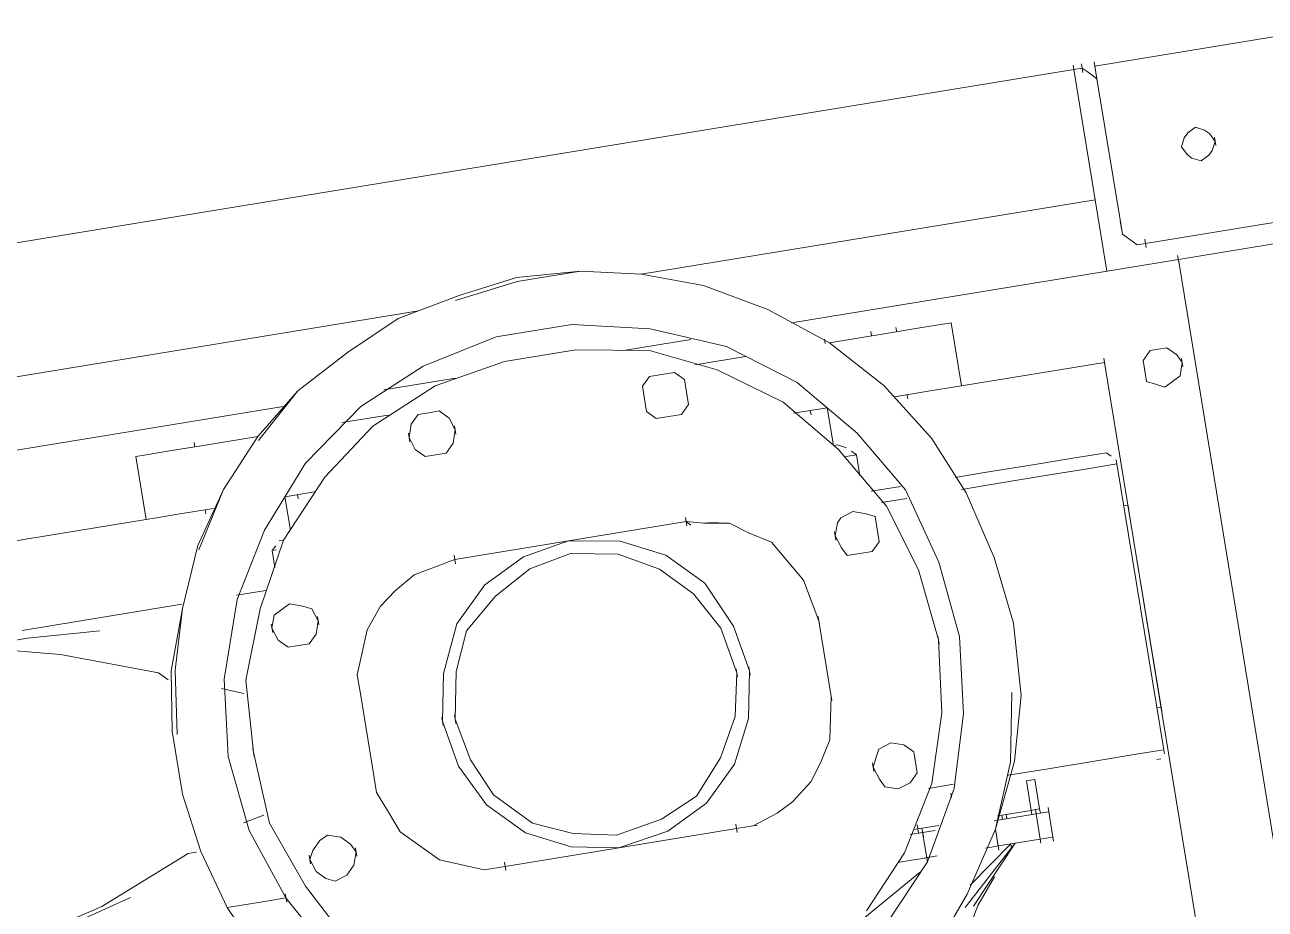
# Model space of a CAD drawing. Header units: metres. Extents: x 2 to 659295185, y -28 to 1124222152.
# Drawn here: x 655595.048 to 655595.659, y 1126518.923 to 1126519.359 of the extents above; entities that cross this region are included whole.
import ezdxf

# ---------------------------------------------------------------- set-up
doc = ezdxf.new("R2010")
doc.units = ezdxf.units.M
doc.header["$MEASUREMENT"] = 0
doc.linetypes.add('DASHDOT', pattern=[1, 0.5, -0.25, 0, -0.25])
doc.layers.add('CCSM_C1_CUERPO CK$0$A-EQUIPOS', color=9, linetype='CONTINUOUS')
doc.layers.add('LOCALES ASIGNADOS', color=41, linetype='DASHDOT', lineweight=0)

msp = doc.modelspace()

# ---------------------------------------------------------------- hatches: boundary and pattern name
at = {"layer": 'LOCALES ASIGNADOS'}
h = msp.add_hatch(color=256, dxfattribs=at)
edge = h.paths.add_edge_path()
edge.add_arc((219491.10562, 1054914.37558), 441878.9229, 9.3080497183, 9.309563548, ccw=False)
edge.add_line((655551.80975, 1126384.96264), (655564.53981, 1126387.0492))
edge.add_line((655564.53981, 1126387.0492), (655562.58668, 1126398.96519))
edge.add_line((655562.58668, 1126398.96519), (655552.39223, 1126397.29424))
edge.add_line((655552.39223, 1126397.29424), (655552.45693, 1126396.89953))
edge.add_line((655552.45693, 1126396.89953), (655549.92125, 1126396.48391))

# ---------------------------------------------------------------- linework, layer by layer
at = {"layer": 'CCSM_C1_CUERPO CK$0$A-EQUIPOS', "lineweight": 5}
for p, q in [((655595.66435, 1126519.35291), (655595.57531, 1126519.33831)), ((655595.57531, 1126519.33831), (655595.66435, 1126519.35291)), ((655595.56496, 1126519.33662), (655595.56462, 1126519.33869)), ((655595.56462, 1126519.33869), (655595.5653, 1126519.33454)), ((655595.5653, 1126519.33454), (655595.56462, 1126519.33869)), ((655595.56462, 1126519.33869), (655595.56496, 1126519.33662)), ((655595.5691, 1126519.33729), (655595.56876, 1126519.33937)), ((655595.56876, 1126519.33937), (655595.56944, 1126519.33522)), ((655595.57531, 1126519.33831), (655595.57498, 1126519.34038)), ((655595.57498, 1126519.34038), (655595.57565, 1126519.33624)), ((655595.57531, 1126519.33831), (655595.57633, 1126519.3321)), ((655595.57633, 1126519.3321), (655595.57531, 1126519.33831)), ((655595.56496, 1126519.33662), (655595.00796, 1126519.24532)), ((655595.00796, 1126519.24532), (655595.56496, 1126519.33662)), ((655595.5691, 1126519.33729), (655595.56496, 1126519.33662)), ((655595.5691, 1126519.33729), (655595.56496, 1126519.33662)), ((655595.56496, 1126519.33662), (655595.58125, 1126519.23722)), ((655595.56496, 1126519.33662), (655595.58125, 1126519.23722)), ((655595.56496, 1126519.33662), (655595.57548, 1126519.27243)), ((655595.57548, 1126519.27243), (655595.56496, 1126519.33662)), ((655595.57151, 1126519.33556), (655595.5691, 1126519.33729)), ((655595.5691, 1126519.33729), (655595.57151, 1126519.33556)), ((655595.57392, 1126519.33383), (655595.57151, 1126519.33556)), ((655595.57151, 1126519.33556), (655595.57392, 1126519.33383)), ((655595.57633, 1126519.3321), (655595.57392, 1126519.33383)), ((655595.57392, 1126519.33383), (655595.57633, 1126519.3321)), ((655595.57599, 1126519.33417), (655595.57667, 1126519.33003)), ((655595.58821, 1126519.25963), (655595.57633, 1126519.3321)), ((655595.58821, 1126519.25963), (655595.57633, 1126519.3321)), ((655595.62491, 1126519.30817), (655595.62111, 1126519.30542)), ((655595.62111, 1126519.30542), (655595.62491, 1126519.30817)), ((655595.62939, 1126519.30678), (655595.62491, 1126519.30817)), ((655595.62491, 1126519.30817), (655595.62939, 1126519.30678)), ((655595.61798, 1126519.29853), (655595.61937, 1126519.30301)), ((655595.61937, 1126519.30301), (655595.61798, 1126519.29853)), ((655595.62111, 1126519.30542), (655595.61937, 1126519.30301)), ((655595.62111, 1126519.30542), (655595.61937, 1126519.30301)), ((655595.6318, 1126519.30505), (655595.62939, 1126519.30678)), ((655595.6318, 1126519.30505), (655595.62939, 1126519.30678)), ((655595.6318, 1126519.30505), (655595.63455, 1126519.30124)), ((655595.63455, 1126519.30124), (655595.6318, 1126519.30505)), ((655595.63421, 1126519.30331), (655595.63489, 1126519.29917)), ((655595.62073, 1126519.29473), (655595.61798, 1126519.29853)), ((655595.61798, 1126519.29853), (655595.62073, 1126519.29473)), ((655595.63316, 1126519.29676), (655595.63142, 1126519.29435)), ((655595.63142, 1126519.29435), (655595.63316, 1126519.29676)), ((655595.63455, 1126519.30124), (655595.63316, 1126519.29676)), ((655595.63316, 1126519.29676), (655595.63455, 1126519.30124)), ((655595.62314, 1126519.293), (655595.62073, 1126519.29473)), ((655595.62073, 1126519.29473), (655595.62314, 1126519.293)), ((655595.62762, 1126519.2916), (655595.62314, 1126519.293)), ((655595.62762, 1126519.2916), (655595.62314, 1126519.293)), ((655595.63142, 1126519.29435), (655595.62762, 1126519.2916)), ((655595.63142, 1126519.29435), (655595.62762, 1126519.2916)), ((655595.57548, 1126519.27243), (655595.35185, 1126519.23577)), ((655595.57548, 1126519.27243), (655595.35185, 1126519.23577)), ((655595.57514, 1126519.2745), (655595.57582, 1126519.27036)), ((655595.58787, 1126519.2617), (655595.58855, 1126519.25756)), ((655595.58889, 1126519.25549), (655595.58821, 1126519.25963)), ((655595.58821, 1126519.25963), (655595.58889, 1126519.25549)), ((655595.67273, 1126519.26285), (655595.60026, 1126519.25097)), ((655595.67273, 1126519.26285), (655595.60026, 1126519.25097)), ((655595.59612, 1126519.25029), (655595.58889, 1126519.25549)), ((655595.58889, 1126519.25549), (655595.59612, 1126519.25029)), ((655595.59992, 1126519.25304), (655595.6006, 1126519.2489)), ((655595.59992, 1126519.25304), (655595.60026, 1126519.25097)), ((655595.68064, 1126519.25352), (655595.61645, 1126519.24299)), ((655595.61645, 1126519.24299), (655595.68064, 1126519.25352)), ((655595.68064, 1126519.25352), (655595.61645, 1126519.24299)), ((655595.61645, 1126519.24299), (655595.68064, 1126519.25352)), ((655595.60026, 1126519.25097), (655595.59612, 1126519.25029)), ((655595.59612, 1126519.25029), (655595.60026, 1126519.25097)), ((655595.42595, 1126519.21177), (655595.61645, 1126519.24299)), ((655595.61645, 1126519.24299), (655595.42595, 1126519.21177)), ((655595.61645, 1126519.24299), (655595.61611, 1126519.24507)), ((655595.61611, 1126519.24507), (655595.61679, 1126519.24092)), ((655595.61611, 1126519.24507), (655595.61645, 1126519.24299)), ((655595.61611, 1126519.24507), (655595.61645, 1126519.24299)), ((655595.61611, 1126519.24507), (655595.61645, 1126519.24299)), ((655595.61645, 1126519.24299), (655595.76986, 1126518.30707)), ((655595.76986, 1126518.30707), (655595.61645, 1126519.24299)), ((655595.29045, 1126519.23421), (655595.32185, 1126519.23723)), ((655595.32185, 1126519.23723), (655595.29045, 1126519.23421)), ((655595.32185, 1126519.23723), (655595.29079, 1126519.23214)), ((655595.35185, 1126519.23577), (655595.32185, 1126519.23723)), ((655595.32185, 1126519.23723), (655595.35185, 1126519.23577)), ((655595.38254, 1126519.23017), (655595.35185, 1126519.23577)), ((655595.58091, 1126519.2393), (655595.58125, 1126519.23722)), ((655595.58125, 1126519.23722), (655595.58091, 1126519.2393)), ((655595.58091, 1126519.2393), (655595.58125, 1126519.23722)), ((655595.29079, 1126519.23214), (655595.26041, 1126519.22291)), ((655595.26041, 1126519.22291), (655595.29079, 1126519.23214)), ((655595.29045, 1126519.23421), (655595.26214, 1126519.22532)), ((655595.41424, 1126519.21836), (655595.38254, 1126519.23017)), ((655595.26214, 1126519.22532), (655595.2321, 1126519.21401)), ((655595.24211, 1126519.21778), (655595.01848, 1126519.18113)), ((655595.24211, 1126519.21778), (655595.01848, 1126519.18113)), ((655595.44456, 1126519.20206), (655595.41424, 1126519.21836)), ((655595.41424, 1126519.21836), (655595.44456, 1126519.20206)), ((655595.2321, 1126519.21401), (655595.20721, 1126519.19718)), ((655595.20721, 1126519.19718), (655595.2321, 1126519.21401)), ((655595.28037, 1126519.20492), (655595.31764, 1126519.21103)), ((655595.31764, 1126519.21103), (655595.35627, 1126519.20885)), ((655595.50046, 1126519.21123), (655595.49011, 1126519.20953)), ((655595.50046, 1126519.21123), (655595.49011, 1126519.20953)), ((655595.5046, 1126519.2119), (655595.50046, 1126519.21123)), ((655595.50046, 1126519.21123), (655595.5046, 1126519.2119)), ((655595.5046, 1126519.2119), (655595.5097, 1126519.18084)), ((655595.24445, 1126519.19052), (655595.28037, 1126519.20492)), ((655595.35627, 1126519.20885), (655595.39384, 1126519.20013)), ((655595.47147, 1126519.20647), (655595.44663, 1126519.2024)), ((655595.47147, 1126519.20647), (655595.44663, 1126519.2024)), ((655595.46492, 1126519.20753), (655595.46526, 1126519.20546)), ((655595.46526, 1126519.20546), (655595.46492, 1126519.20753)), ((655595.46492, 1126519.20753), (655595.46526, 1126519.20546)), ((655595.46526, 1126519.20546), (655595.46492, 1126519.20753)), ((655595.49011, 1126519.20953), (655595.47147, 1126519.20647)), ((655595.49011, 1126519.20953), (655595.47147, 1126519.20647)), ((655595.47735, 1126519.20956), (655595.47769, 1126519.20749)), ((655595.47769, 1126519.20749), (655595.47735, 1126519.20956)), ((655595.47735, 1126519.20956), (655595.47769, 1126519.20749)), ((655595.47769, 1126519.20749), (655595.47735, 1126519.20956)), ((655595.31967, 1126519.1986), (655595.28447, 1126519.19283)), ((655595.31967, 1126519.1986), (655595.28447, 1126519.19283)), ((655595.35589, 1126519.19816), (655595.31967, 1126519.1986)), ((655595.35589, 1126519.19816), (655595.31967, 1126519.1986)), ((655595.37626, 1126519.20362), (655595.34313, 1126519.19819)), ((655595.37626, 1126519.20362), (655595.34313, 1126519.19819)), ((655595.38933, 1126519.18876), (655595.35589, 1126519.19816)), ((655595.38933, 1126519.18876), (655595.35589, 1126519.19816)), ((655595.39384, 1126519.20013), (655595.42864, 1126519.18244)), ((655595.44215, 1126519.20379), (655595.44249, 1126519.20172)), ((655595.44249, 1126519.20172), (655595.44215, 1126519.20379)), ((655595.44215, 1126519.20379), (655595.44249, 1126519.20172)), ((655595.44249, 1126519.20172), (655595.44215, 1126519.20379)), ((655595.44663, 1126519.2024), (655595.44456, 1126519.20206)), ((655595.44663, 1126519.2024), (655595.44456, 1126519.20206)), ((655595.47141, 1126519.18095), (655595.44456, 1126519.20206)), ((655595.60254, 1126519.19819), (655595.59907, 1126519.19337)), ((655595.59907, 1126519.19337), (655595.60254, 1126519.19819)), ((655595.60254, 1126519.19819), (655595.60668, 1126519.19887)), ((655595.60668, 1126519.19887), (655595.60254, 1126519.19819)), ((655595.60668, 1126519.19887), (655595.61082, 1126519.19955)), ((655595.61082, 1126519.19955), (655595.60668, 1126519.19887)), ((655595.61082, 1126519.19955), (655595.61564, 1126519.19608)), ((655595.61564, 1126519.19608), (655595.61082, 1126519.19955)), ((655595.20721, 1126519.19718), (655595.18267, 1126519.17827)), ((655595.28447, 1126519.19283), (655595.25029, 1126519.18085)), ((655595.28447, 1126519.19283), (655595.25029, 1126519.18085)), ((655595.40314, 1126519.19527), (655595.38037, 1126519.19154)), ((655595.40314, 1126519.19527), (655595.38037, 1126519.19154)), ((655595.5801, 1126519.19238), (655595.5097, 1126519.18084)), ((655595.5097, 1126519.18084), (655595.5801, 1126519.19238)), ((655595.57976, 1126519.19445), (655595.58044, 1126519.19031)), ((655595.5801, 1126519.19238), (655595.72638, 1126518.29994)), ((655595.72638, 1126518.29994), (655595.5801, 1126519.19238)), ((655595.59907, 1126519.19337), (655595.59975, 1126519.18923)), ((655595.59975, 1126519.18923), (655595.59907, 1126519.19337)), ((655595.61564, 1126519.19608), (655595.61839, 1126519.19228)), ((655595.61839, 1126519.19228), (655595.61564, 1126519.19608)), ((655595.61839, 1126519.19228), (655595.61733, 1126519.18573)), ((655595.61839, 1126519.19228), (655595.61733, 1126519.18573)), ((655595.61805, 1126519.19435), (655595.61873, 1126519.19021)), ((655595.2137, 1126519.1706), (655595.24445, 1126519.19052)), ((655595.35586, 1126519.1854), (655595.36207, 1126519.18641)), ((655595.36207, 1126519.18641), (655595.35586, 1126519.1854)), ((655595.36207, 1126519.18641), (655595.36828, 1126519.18743)), ((655595.36828, 1126519.18743), (655595.36207, 1126519.18641)), ((655595.36828, 1126519.18743), (655595.3731, 1126519.18397)), ((655595.3731, 1126519.18397), (655595.36828, 1126519.18743)), ((655595.38037, 1126519.19154), (655595.3783, 1126519.1912)), ((655595.38037, 1126519.19154), (655595.3783, 1126519.1912)), ((655595.42171, 1126519.1728), (655595.38933, 1126519.18876)), ((655595.42171, 1126519.1728), (655595.38933, 1126519.18876)), ((655595.59941, 1126519.1913), (655595.60009, 1126519.18716)), ((655595.59975, 1126519.18923), (655595.60077, 1126519.18301)), ((655595.59975, 1126519.18923), (655595.60077, 1126519.18301)), ((655595.61733, 1126519.18573), (655595.61353, 1126519.18298)), ((655595.61733, 1126519.18573), (655595.61353, 1126519.18298)), ((655595.25029, 1126519.18085), (655595.21954, 1126519.16093)), ((655595.25029, 1126519.18085), (655595.21954, 1126519.16093)), ((655595.2603, 1126519.18462), (655595.2251, 1126519.17885)), ((655595.2603, 1126519.18462), (655595.2251, 1126519.17885)), ((655595.3524, 1126519.18058), (655595.35586, 1126519.1854)), ((655595.35586, 1126519.1854), (655595.3524, 1126519.18058)), ((655595.35341, 1126519.17436), (655595.3524, 1126519.18058)), ((655595.3524, 1126519.18058), (655595.35341, 1126519.17436)), ((655595.37412, 1126519.17776), (655595.3731, 1126519.18397)), ((655595.37412, 1126519.17776), (655595.3731, 1126519.18397)), ((655595.37378, 1126519.17983), (655595.37446, 1126519.17569)), ((655595.42864, 1126519.18244), (655595.45824, 1126519.15753)), ((655595.49479, 1126519.15501), (655595.47141, 1126519.18095)), ((655595.50555, 1126519.18017), (655595.4952, 1126519.17847)), ((655595.50555, 1126519.18017), (655595.4952, 1126519.17847)), ((655595.5097, 1126519.18084), (655595.50555, 1126519.18017)), ((655595.50555, 1126519.18017), (655595.5097, 1126519.18084)), ((655595.60077, 1126519.18301), (655595.60525, 1126519.18162)), ((655595.60077, 1126519.18301), (655595.60525, 1126519.18162)), ((655595.60973, 1126519.18023), (655595.60525, 1126519.18162)), ((655595.60973, 1126519.18023), (655595.60525, 1126519.18162)), ((655595.61353, 1126519.18298), (655595.60973, 1126519.18023)), ((655595.61353, 1126519.18298), (655595.60973, 1126519.18023)), ((655595.18267, 1126519.17827), (655595.16295, 1126519.1559)), ((655595.16329, 1126519.15383), (655595.18267, 1126519.17827)), ((655595.35307, 1126519.17644), (655595.35375, 1126519.17229)), ((655595.35443, 1126519.16815), (655595.35341, 1126519.17436)), ((655595.35443, 1126519.16815), (655595.35341, 1126519.17436)), ((655595.37514, 1126519.17155), (655595.37412, 1126519.17776)), ((655595.37412, 1126519.17776), (655595.37514, 1126519.17155)), ((655595.4952, 1126519.17847), (655595.47657, 1126519.17541)), ((655595.4952, 1126519.17847), (655595.47657, 1126519.17541)), ((655595.48278, 1126519.17643), (655595.48312, 1126519.17436)), ((655595.48312, 1126519.17436), (655595.48278, 1126519.17643)), ((655595.48278, 1126519.17643), (655595.48312, 1126519.17436)), ((655595.48312, 1126519.17436), (655595.48278, 1126519.17643)), ((655595.17541, 1126519.1707), (655594.98905, 1126519.14016)), ((655595.17541, 1126519.1707), (655594.98905, 1126519.14016)), ((655595.18637, 1126519.14273), (655595.2137, 1126519.1706)), ((655595.24819, 1126519.16775), (655595.24197, 1126519.16673)), ((655595.24819, 1126519.16775), (655595.24197, 1126519.16673)), ((655595.24819, 1126519.16775), (655595.25233, 1126519.16843)), ((655595.25233, 1126519.16843), (655595.24819, 1126519.16775)), ((655595.25233, 1126519.16843), (655595.25715, 1126519.16496)), ((655595.25715, 1126519.16496), (655595.25233, 1126519.16843)), ((655595.35443, 1126519.16815), (655595.35925, 1126519.16469)), ((655595.35925, 1126519.16469), (655595.35443, 1126519.16815)), ((655595.37514, 1126519.17155), (655595.37168, 1126519.16673)), ((655595.37514, 1126519.17155), (655595.37168, 1126519.16673)), ((655595.4489, 1126519.14962), (655595.42171, 1126519.1728)), ((655595.4489, 1126519.14962), (655595.42171, 1126519.1728)), ((655595.42687, 1126519.16727), (655595.44344, 1126519.16998)), ((655595.42687, 1126519.16727), (655595.44344, 1126519.16998)), ((655595.43515, 1126519.16863), (655595.43549, 1126519.16656)), ((655595.43549, 1126519.16656), (655595.43515, 1126519.16863)), ((655595.44649, 1126519.15135), (655595.44344, 1126519.16998)), ((655595.44344, 1126519.16998), (655595.44649, 1126519.15135)), ((655595.22714, 1126519.16642), (655595.20436, 1126519.16269)), ((655595.22714, 1126519.16642), (655595.20436, 1126519.16269)), ((655595.23851, 1126519.16191), (655595.23746, 1126519.15536)), ((655595.23851, 1126519.16191), (655595.23746, 1126519.15536)), ((655595.24197, 1126519.16673), (655595.23851, 1126519.16191)), ((655595.24197, 1126519.16673), (655595.23851, 1126519.16191)), ((655595.25715, 1126519.16496), (655595.26024, 1126519.15909)), ((655595.26024, 1126519.15909), (655595.25715, 1126519.16496)), ((655595.2599, 1126519.16116), (655595.26057, 1126519.15702)), ((655595.35925, 1126519.16469), (655595.36546, 1126519.16571)), ((655595.36546, 1126519.16571), (655595.35925, 1126519.16469)), ((655595.37168, 1126519.16673), (655595.36546, 1126519.16571)), ((655595.37168, 1126519.16673), (655595.36546, 1126519.16571)), ((655595.16295, 1126519.1559), (655595.1381, 1126519.15183)), ((655595.16295, 1126519.1559), (655595.1381, 1126519.15183)), ((655595.16295, 1126519.1559), (655595.14598, 1126519.12973)), ((655595.21954, 1126519.16093), (655595.19601, 1126519.13581)), ((655595.21954, 1126519.16093), (655595.19601, 1126519.13581)), ((655595.23712, 1126519.15743), (655595.2378, 1126519.15329)), ((655595.23746, 1126519.15536), (655595.24055, 1126519.14949)), ((655595.24055, 1126519.14949), (655595.23746, 1126519.15536)), ((655595.26024, 1126519.15909), (655595.25918, 1126519.15254)), ((655595.26024, 1126519.15909), (655595.25918, 1126519.15254)), ((655595.45824, 1126519.15753), (655595.48196, 1126519.12952)), ((655595.51197, 1126519.12806), (655595.49479, 1126519.15501)), ((655595.49479, 1126519.15501), (655595.51197, 1126519.12806)), ((655595.1381, 1126519.15183), (655595.11947, 1126519.14878)), ((655595.1381, 1126519.15183), (655595.11947, 1126519.14878)), ((655595.13155, 1126519.15288), (655595.13189, 1126519.15081)), ((655595.13189, 1126519.15081), (655595.13155, 1126519.15288)), ((655595.13155, 1126519.15288), (655595.13189, 1126519.15081)), ((655595.13189, 1126519.15081), (655595.13155, 1126519.15288)), ((655595.24537, 1126519.14602), (655595.24055, 1126519.14949)), ((655595.24537, 1126519.14602), (655595.24055, 1126519.14949)), ((655595.25918, 1126519.15254), (655595.25572, 1126519.14772)), ((655595.25918, 1126519.15254), (655595.25572, 1126519.14772)), ((655595.44856, 1126519.15169), (655595.44649, 1126519.15135)), ((655595.44856, 1126519.15169), (655595.44649, 1126519.15135)), ((655595.45304, 1126519.1503), (655595.44856, 1126519.15169)), ((655595.44856, 1126519.15169), (655595.45304, 1126519.1503)), ((655595.47263, 1126519.12161), (655595.4489, 1126519.14962)), ((655595.47263, 1126519.12161), (655595.4489, 1126519.14962)), ((655595.10704, 1126519.14674), (655595.1029, 1126519.14606)), ((655595.10704, 1126519.14674), (655595.1029, 1126519.14606)), ((655595.1029, 1126519.14606), (655595.10799, 1126519.115)), ((655595.11947, 1126519.14878), (655595.10704, 1126519.14674)), ((655595.11947, 1126519.14878), (655595.10704, 1126519.14674)), ((655595.16628, 1126519.10967), (655595.18637, 1126519.14273)), ((655595.25158, 1126519.14704), (655595.24537, 1126519.14602)), ((655595.25158, 1126519.14704), (655595.24537, 1126519.14602)), ((655595.25572, 1126519.14772), (655595.25158, 1126519.14704)), ((655595.25572, 1126519.14772), (655595.25158, 1126519.14704)), ((655595.45372, 1126519.14615), (655595.45165, 1126519.14581)), ((655595.45372, 1126519.14615), (655595.45786, 1126519.14683)), ((655595.45786, 1126519.14683), (655595.45545, 1126519.14856)), ((655595.45786, 1126519.14683), (655595.45956, 1126519.13648)), ((655595.56445, 1126519.14517), (655595.54581, 1126519.14211)), ((655595.56445, 1126519.14517), (655595.54581, 1126519.14211)), ((655595.57687, 1126519.1472), (655595.56445, 1126519.14517)), ((655595.57687, 1126519.1472), (655595.56445, 1126519.14517)), ((655595.58101, 1126519.14788), (655595.57687, 1126519.1472)), ((655595.58101, 1126519.14788), (655595.57687, 1126519.1472)), ((655595.58342, 1126519.14615), (655595.58101, 1126519.14788)), ((655595.58617, 1126519.14235), (655595.58583, 1126519.14442)), ((655595.52096, 1126519.13804), (655595.50647, 1126519.13566)), ((655595.52096, 1126519.13804), (655595.50647, 1126519.13566)), ((655595.54581, 1126519.14211), (655595.52096, 1126519.13804)), ((655595.54581, 1126519.14211), (655595.52096, 1126519.13804)), ((655595.55304, 1126519.13692), (655595.52819, 1126519.13285)), ((655595.57168, 1126519.13997), (655595.55304, 1126519.13692)), ((655595.5841, 1126519.14201), (655595.57168, 1126519.13997)), ((655595.58617, 1126519.14235), (655595.5841, 1126519.14201)), ((655595.60925, 1126519.00155), (655595.58617, 1126519.14235)), ((655595.19601, 1126519.13581), (655595.17558, 1126519.10482)), ((655595.19601, 1126519.13581), (655595.17558, 1126519.10482)), ((655595.47955, 1126519.13125), (655595.46506, 1126519.12888)), ((655595.47955, 1126519.13125), (655595.46506, 1126519.12888)), ((655595.52819, 1126519.13285), (655595.50956, 1126519.12979)), ((655595.14598, 1126519.12973), (655595.13348, 1126519.10217)), ((655595.13382, 1126519.1001), (655595.14598, 1126519.12973)), ((655595.17632, 1126519.1262), (655595.19082, 1126519.12858)), ((655595.17632, 1126519.1262), (655595.19082, 1126519.12858)), ((655595.17632, 1126519.1262), (655595.17904, 1126519.10964)), ((655595.17904, 1126519.10964), (655595.17632, 1126519.1262)), ((655595.18254, 1126519.12722), (655595.18287, 1126519.12515)), ((655595.18287, 1126519.12515), (655595.18254, 1126519.12722)), ((655595.48264, 1126519.12538), (655595.47022, 1126519.12334)), ((655595.48196, 1126519.12952), (655595.49842, 1126519.09395)), ((655595.52568, 1126519.09629), (655595.51197, 1126519.12806)), ((655595.14112, 1126519.12043), (655595.12456, 1126519.11772)), ((655595.12456, 1126519.11772), (655595.14112, 1126519.12043)), ((655595.13698, 1126519.11975), (655595.13732, 1126519.11768)), ((655595.13732, 1126519.11768), (655595.13698, 1126519.11975)), ((655595.13698, 1126519.11975), (655595.13732, 1126519.11768)), ((655595.13732, 1126519.11768), (655595.13698, 1126519.11975)), ((655595.45019, 1126519.11581), (655595.45606, 1126519.1189)), ((655595.45606, 1126519.1189), (655595.45019, 1126519.11581)), ((655595.45606, 1126519.1189), (655595.46261, 1126519.11784)), ((655595.46261, 1126519.11784), (655595.45606, 1126519.1189)), ((655595.48841, 1126519.09018), (655595.47263, 1126519.12161)), ((655595.48841, 1126519.09018), (655595.47263, 1126519.12161)), ((655595.58957, 1126519.12164), (655595.59164, 1126519.12198)), ((655595.59164, 1126519.12198), (655595.58957, 1126519.12164)), ((655595.5913, 1126519.12405), (655595.59198, 1126519.11991)), ((655595.59164, 1126519.12198), (655595.60793, 1126519.02259)), ((655595.60793, 1126519.02259), (655595.59164, 1126519.12198)), ((655595.03966, 1126519.1038), (655595.10799, 1126519.115)), ((655595.03966, 1126519.1038), (655595.10799, 1126519.115)), ((655595.11213, 1126519.11568), (655595.10799, 1126519.115)), ((655595.11213, 1126519.11568), (655595.10799, 1126519.115)), ((655595.12456, 1126519.11772), (655595.11213, 1126519.11568)), ((655595.12456, 1126519.11772), (655595.11213, 1126519.11568)), ((655595.37395, 1126519.11394), (655595.26006, 1126519.09528)), ((655595.37395, 1126519.11394), (655595.26006, 1126519.09528)), ((655595.37361, 1126519.11601), (655595.37429, 1126519.11187)), ((655595.37429, 1126519.11187), (655595.37361, 1126519.11601)), ((655595.37395, 1126519.11394), (655595.38257, 1126519.11323)), ((655595.38257, 1126519.11323), (655595.37395, 1126519.11394)), ((655595.37395, 1126519.11394), (655595.37636, 1126519.11221)), ((655595.38257, 1126519.11323), (655595.37395, 1126519.11394)), ((655595.37395, 1126519.11394), (655595.38257, 1126519.11323)), ((655595.38257, 1126519.11323), (655595.39533, 1126519.1132)), ((655595.39533, 1126519.1132), (655595.38464, 1126519.11357)), ((655595.39533, 1126519.1132), (655595.40464, 1126519.10834)), ((655595.44741, 1126519.10685), (655595.44846, 1126519.1134)), ((655595.44846, 1126519.1134), (655595.44741, 1126519.10685)), ((655595.44846, 1126519.1134), (655595.45019, 1126519.11581)), ((655595.45019, 1126519.11581), (655595.44846, 1126519.1134)), ((655595.46261, 1126519.11784), (655595.46709, 1126519.11645)), ((655595.46709, 1126519.11645), (655595.46261, 1126519.11784)), ((655595.46709, 1126519.11645), (655595.46811, 1126519.11024)), ((655595.46811, 1126519.11024), (655595.46709, 1126519.11645)), ((655595.46777, 1126519.11231), (655595.46845, 1126519.10817)), ((655595.15273, 1126519.07556), (655595.16628, 1126519.10967)), ((655595.40464, 1126519.10834), (655595.41601, 1126519.10383)), ((655595.41601, 1126519.10383), (655595.40464, 1126519.10834)), ((655595.44707, 1126519.10892), (655595.44774, 1126519.10478)), ((655595.44741, 1126519.10685), (655595.45049, 1126519.10097)), ((655595.45049, 1126519.10097), (655595.44741, 1126519.10685)), ((655595.46811, 1126519.11024), (655595.46913, 1126519.10403)), ((655595.46811, 1126519.11024), (655595.46913, 1126519.10403)), ((655595.13348, 1126519.10217), (655595.12581, 1126519.07114)), ((655595.17558, 1126519.10482), (655595.1641, 1126519.07104)), ((655595.17558, 1126519.10482), (655595.1641, 1126519.07104)), ((655595.17177, 1126519.10207), (655595.17004, 1126519.09966)), ((655595.17211, 1126519.1), (655595.17004, 1126519.09966)), ((655595.17558, 1126519.10482), (655595.17351, 1126519.10448)), ((655595.17351, 1126519.10448), (655595.17558, 1126519.10482)), ((655595.29387, 1126519.09656), (655595.31597, 1126519.10444)), ((655595.31597, 1126519.10444), (655595.29387, 1126519.09656)), ((655595.31597, 1126519.10444), (655595.3415, 1126519.10437)), ((655595.3415, 1126519.10437), (655595.31597, 1126519.10444)), ((655595.3415, 1126519.10437), (655595.3639, 1126519.09741)), ((655595.3639, 1126519.09741), (655595.3415, 1126519.10437)), ((655595.41601, 1126519.10383), (655595.42392, 1126519.09449)), ((655595.42392, 1126519.09449), (655595.41601, 1126519.10383)), ((655595.45049, 1126519.10097), (655595.45324, 1126519.09717)), ((655595.45324, 1126519.09717), (655595.45049, 1126519.10097)), ((655595.46913, 1126519.10403), (655595.46567, 1126519.09921)), ((655595.46913, 1126519.10403), (655595.46567, 1126519.09921)), ((655595.17004, 1126519.09966), (655595.1714, 1126519.09137)), ((655595.26006, 1126519.09528), (655595.25005, 1126519.09151)), ((655595.26006, 1126519.09528), (655595.25005, 1126519.09151)), ((655595.25972, 1126519.09735), (655595.2604, 1126519.0932)), ((655595.27486, 1126519.08282), (655595.29387, 1126519.09656)), ((655595.29387, 1126519.09656), (655595.27486, 1126519.08282)), ((655595.31699, 1126519.09823), (655595.29696, 1126519.09069)), ((655595.31699, 1126519.09823), (655595.29696, 1126519.09069)), ((655595.31699, 1126519.09823), (655595.34045, 1126519.09782)), ((655595.34045, 1126519.09782), (655595.31699, 1126519.09823)), ((655595.34045, 1126519.09782), (655595.36078, 1126519.09052)), ((655595.36078, 1126519.09052), (655595.34045, 1126519.09782)), ((655595.3639, 1126519.09741), (655595.38318, 1126519.08356)), ((655595.38318, 1126519.08356), (655595.3639, 1126519.09741)), ((655595.42392, 1126519.09449), (655595.43182, 1126519.08516)), ((655595.43182, 1126519.08516), (655595.42392, 1126519.09449)), ((655595.45946, 1126519.09819), (655595.45324, 1126519.09717)), ((655595.45946, 1126519.09819), (655595.45324, 1126519.09717)), ((655595.46567, 1126519.09921), (655595.45946, 1126519.09819)), ((655595.46567, 1126519.09921), (655595.45946, 1126519.09819)), ((655595.50867, 1126519.05735), (655595.49842, 1126519.09395)), ((655595.53525, 1126519.06384), (655595.52568, 1126519.09629)), ((655595.52568, 1126519.09629), (655595.53525, 1126519.06384)), ((655595.24004, 1126519.08774), (655595.2307, 1126519.07983)), ((655595.24004, 1126519.08774), (655595.2307, 1126519.07983)), ((655595.25005, 1126519.09151), (655595.24004, 1126519.08774)), ((655595.25005, 1126519.09151), (655595.24004, 1126519.08774)), ((655595.29696, 1126519.09069), (655595.28002, 1126519.07728)), ((655595.29696, 1126519.09069), (655595.28002, 1126519.07728)), ((655595.36078, 1126519.09052), (655595.37765, 1126519.0784)), ((655595.37765, 1126519.0784), (655595.36078, 1126519.09052)), ((655595.49832, 1126519.05566), (655595.48841, 1126519.09018)), ((655595.49832, 1126519.05566), (655595.48841, 1126519.09018)), ((655595.26101, 1126519.06354), (655595.27486, 1126519.08282)), ((655595.27486, 1126519.08282), (655595.26101, 1126519.06354)), ((655595.38318, 1126519.08356), (655595.39727, 1126519.06248)), ((655595.39727, 1126519.06248), (655595.38318, 1126519.08356)), ((655595.43182, 1126519.08516), (655595.43559, 1126519.07514)), ((655595.43559, 1126519.07514), (655595.43182, 1126519.08516)), ((655595.14642, 1126519.03625), (655595.15273, 1126519.07556)), ((655595.16689, 1126519.08), (655595.15239, 1126519.07763)), ((655595.16689, 1126519.08), (655595.15239, 1126519.07763)), ((655595.2307, 1126519.07983), (655595.22344, 1126519.07226)), ((655595.2307, 1126519.07983), (655595.22344, 1126519.07226)), ((655595.28002, 1126519.07728), (655595.26583, 1126519.06007)), ((655595.28002, 1126519.07728), (655595.26583, 1126519.06007)), ((655595.37765, 1126519.0784), (655595.39106, 1126519.06146)), ((655595.39106, 1126519.06146), (655595.37765, 1126519.0784)), ((655595.12547, 1126519.07321), (655595.07578, 1126519.06507)), ((655595.12547, 1126519.07321), (655595.07578, 1126519.06507)), ((655595.12581, 1126519.07114), (655595.12021, 1126519.04046)), ((655595.12581, 1126519.07114), (655595.12021, 1126519.04046)), ((655595.12228, 1126519.0408), (655595.12581, 1126519.07114)), ((655595.1641, 1126519.07104), (655595.15711, 1126519.03587)), ((655595.1641, 1126519.07104), (655595.15711, 1126519.03587)), ((655595.17479, 1126519.07067), (655595.17099, 1126519.06792)), ((655595.17479, 1126519.07067), (655595.17099, 1126519.06792)), ((655595.17479, 1126519.07067), (655595.1786, 1126519.07342)), ((655595.1786, 1126519.07342), (655595.17479, 1126519.07067)), ((655595.1786, 1126519.07342), (655595.18515, 1126519.07236)), ((655595.18515, 1126519.07236), (655595.1786, 1126519.07342)), ((655595.18515, 1126519.07236), (655595.18963, 1126519.07097)), ((655595.18963, 1126519.07097), (655595.18515, 1126519.07236)), ((655595.18963, 1126519.07097), (655595.19272, 1126519.0651)), ((655595.19272, 1126519.0651), (655595.18963, 1126519.07097)), ((655595.22344, 1126519.07226), (655595.21685, 1126519.06055)), ((655595.22344, 1126519.07226), (655595.21685, 1126519.06055)), ((655595.43559, 1126519.07514), (655595.43936, 1126519.06513)), ((655595.43936, 1126519.06513), (655595.43559, 1126519.07514)), ((655595.07578, 1126519.06507), (655595.04679, 1126519.06032)), ((655595.07578, 1126519.06507), (655595.04679, 1126519.06032)), ((655595.1696, 1126519.06344), (655595.17028, 1126519.0593)), ((655595.17099, 1126519.06792), (655595.16994, 1126519.06137)), ((655595.17099, 1126519.06792), (655595.16994, 1126519.06137)), ((655595.19272, 1126519.0651), (655595.19166, 1126519.05855)), ((655595.19272, 1126519.0651), (655595.19166, 1126519.05855)), ((655595.19238, 1126519.06717), (655595.19306, 1126519.06303)), ((655595.25439, 1126519.03906), (655595.26101, 1126519.06354)), ((655595.26101, 1126519.06354), (655595.25439, 1126519.03906)), ((655595.43902, 1126519.0672), (655595.4397, 1126519.06306)), ((655595.44547, 1126519.02786), (655595.43936, 1126519.06513)), ((655595.44547, 1126519.02786), (655595.43936, 1126519.06513)), ((655595.53895, 1126519.0283), (655595.53525, 1126519.06384)), ((655595.08508, 1126519.06021), (655595.04954, 1126519.05652)), ((655595.04954, 1126519.05652), (655595.08508, 1126519.06021)), ((655595.08508, 1126519.06021), (655595.04954, 1126519.05652)), ((655595.16994, 1126519.06137), (655595.17303, 1126519.05549)), ((655595.17303, 1126519.05549), (655595.16994, 1126519.06137)), ((655595.19166, 1126519.05855), (655595.1882, 1126519.05373)), ((655595.19166, 1126519.05855), (655595.1882, 1126519.05373)), ((655595.21685, 1126519.06055), (655595.21441, 1126519.04952)), ((655595.21685, 1126519.06055), (655595.21441, 1126519.04952)), ((655595.26061, 1126519.04008), (655595.26583, 1126519.06007)), ((655595.26583, 1126519.06007), (655595.26061, 1126519.04008)), ((655595.39106, 1126519.06146), (655595.39893, 1126519.03937)), ((655595.39893, 1126519.03937), (655595.39106, 1126519.06146)), ((655595.40514, 1126519.04038), (655595.39727, 1126519.06248)), ((655595.40514, 1126519.04038), (655595.39727, 1126519.06248)), ((655595.49798, 1126519.05773), (655595.49866, 1126519.05359)), ((655595.49866, 1126519.05359), (655595.49798, 1126519.05773)), ((655595.51064, 1126519.0194), (655595.50867, 1126519.05735)), ((655595.01641, 1126519.05109), (655595.04954, 1126519.05652)), ((655595.04954, 1126519.05652), (655595.01641, 1126519.05109)), ((655595.17303, 1126519.05549), (655595.17785, 1126519.05203)), ((655595.17785, 1126519.05203), (655595.17303, 1126519.05549)), ((655595.17785, 1126519.05203), (655595.18199, 1126519.05271)), ((655595.18199, 1126519.05271), (655595.17785, 1126519.05203)), ((655595.1882, 1126519.05373), (655595.18199, 1126519.05271)), ((655595.1882, 1126519.05373), (655595.18199, 1126519.05271)), ((655595.49995, 1126519.01978), (655595.49832, 1126519.05566)), ((655595.49832, 1126519.05566), (655595.49995, 1126519.01978)), ((655595.06573, 1126519.04854), (655595.03986, 1126519.05068)), ((655595.114, 1126519.03944), (655595.06573, 1126519.04854)), ((655595.21196, 1126519.03849), (655595.21441, 1126519.04952)), ((655595.21441, 1126519.04952), (655595.21196, 1126519.03849)), ((655595.11882, 1126519.03598), (655595.114, 1126519.03944)), ((655595.12021, 1126519.04046), (655595.12082, 1126519.01079)), ((655595.12228, 1126519.0408), (655595.12323, 1126519.00906)), ((655595.25399, 1126519.01561), (655595.25439, 1126519.03906)), ((655595.25439, 1126519.03906), (655595.25399, 1126519.01561)), ((655595.2602, 1126519.01663), (655595.26061, 1126519.04008)), ((655595.26061, 1126519.04008), (655595.2602, 1126519.01663)), ((655595.39893, 1126519.03937), (655595.39818, 1126519.01798)), ((655595.39893, 1126519.03937), (655595.39818, 1126519.01798)), ((655595.39859, 1126519.04144), (655595.39927, 1126519.03729)), ((655595.40473, 1126519.01693), (655595.40514, 1126519.04038)), ((655595.40514, 1126519.04038), (655595.40473, 1126519.01693)), ((655595.4048, 1126519.04245), (655595.40548, 1126519.03831)), ((655595.14642, 1126519.03625), (655595.14838, 1126518.9983)), ((655595.15711, 1126519.03587), (655595.16081, 1126519.00033)), ((655595.15711, 1126519.03587), (655595.16081, 1126519.00033)), ((655595.21366, 1126519.02813), (655595.21196, 1126519.03849)), ((655595.21196, 1126519.03849), (655595.21366, 1126519.02813)), ((655595.15606, 1126519.02932), (655595.14502, 1126519.03177)), ((655595.21332, 1126519.0302), (655595.214, 1126519.02606)), ((655595.21366, 1126519.02813), (655595.21977, 1126518.99086)), ((655595.21366, 1126519.02813), (655595.21977, 1126518.99086)), ((655595.44547, 1126519.02786), (655595.4451, 1126519.01716)), ((655595.44547, 1126519.02786), (655595.4451, 1126519.01716)), ((655595.44513, 1126519.02993), (655595.44581, 1126519.02579)), ((655595.53369, 1126518.99554), (655595.53447, 1126519.02969)), ((655595.53369, 1126518.99554), (655595.53447, 1126519.02969)), ((655595.53576, 1126518.99588), (655595.53895, 1126519.0283)), ((655595.60586, 1126519.02225), (655595.60793, 1126519.02259)), ((655595.60793, 1126519.02259), (655595.60586, 1126519.02225)), ((655595.60759, 1126519.02466), (655595.60827, 1126519.02052)), ((655595.25365, 1126519.01768), (655595.25433, 1126519.01354)), ((655595.26186, 1126518.99351), (655595.25399, 1126519.01561)), ((655595.26186, 1126518.99351), (655595.25399, 1126519.01561)), ((655595.25986, 1126519.0187), (655595.26054, 1126519.01455)), ((655595.26773, 1126518.9966), (655595.2602, 1126519.01663)), ((655595.26773, 1126518.9966), (655595.2602, 1126519.01663)), ((655595.39818, 1126519.01798), (655595.39088, 1126518.99765)), ((655595.39818, 1126519.01798), (655595.39088, 1126518.99765)), ((655595.40473, 1126519.01693), (655595.39778, 1126518.99452)), ((655595.40473, 1126519.01693), (655595.39778, 1126518.99452)), ((655595.4451, 1126519.01716), (655595.44472, 1126519.00647)), ((655595.4451, 1126519.01716), (655595.44472, 1126519.00647)), ((655595.49503, 1126518.98495), (655595.49995, 1126519.01978)), ((655595.49995, 1126519.01978), (655595.49503, 1126518.98495)), ((655595.51064, 1126519.0194), (655595.50606, 1126518.98251)), ((655595.12082, 1126519.01079), (655595.12591, 1126518.97973)), ((655595.16047, 1126519.00241), (655595.16115, 1126518.99826)), ((655595.16115, 1126518.99826), (655595.16047, 1126519.00241)), ((655595.44472, 1126519.00647), (655595.44021, 1126518.9951)), ((655595.44472, 1126519.00647), (655595.44021, 1126518.9951)), ((655595.46886, 1126519.00192), (655595.47473, 1126519.00501)), ((655595.47473, 1126519.00501), (655595.46886, 1126519.00192)), ((655595.47473, 1126519.00501), (655595.48128, 1126519.00396)), ((655595.48128, 1126519.00396), (655595.47473, 1126519.00501)), ((655595.48128, 1126519.00396), (655595.4861, 1126519.0005)), ((655595.4861, 1126519.0005), (655595.48128, 1126519.00396)), ((655595.14838, 1126518.9983), (655595.15863, 1126518.96171)), ((655595.16081, 1126519.00033), (655595.16865, 1126518.96547)), ((655595.16865, 1126518.96547), (655595.16081, 1126519.00033)), ((655595.27907, 1126518.97932), (655595.26773, 1126518.9966)), ((655595.27907, 1126518.97932), (655595.26773, 1126518.9966)), ((655595.39088, 1126518.99765), (655595.37911, 1126518.97871)), ((655595.39088, 1126518.99765), (655595.37911, 1126518.97871)), ((655595.46746, 1126518.99744), (655595.46607, 1126518.99296)), ((655595.46746, 1126518.99744), (655595.46607, 1126518.99296)), ((655595.46886, 1126519.00192), (655595.46746, 1126518.99744)), ((655595.46886, 1126519.00192), (655595.46746, 1126518.99744)), ((655595.4861, 1126519.0005), (655595.48678, 1126518.99636)), ((655595.48678, 1126518.99636), (655595.4861, 1126519.0005)), ((655595.48644, 1126518.99843), (655595.48712, 1126518.99428)), ((655595.48678, 1126518.99636), (655595.4878, 1126518.99014)), ((655595.48678, 1126518.99636), (655595.4878, 1126518.99014)), ((655595.57612, 1126518.99612), (655595.55127, 1126518.99204)), ((655595.59476, 1126518.99917), (655595.57612, 1126518.99612)), ((655595.60718, 1126519.00121), (655595.59476, 1126518.99917)), ((655595.60579, 1126518.99673), (655595.60786, 1126518.99707)), ((655595.60786, 1126518.99707), (655595.60579, 1126518.99673)), ((655595.60925, 1126519.00155), (655595.60718, 1126519.00121)), ((655595.60959, 1126518.99948), (655595.60925, 1126519.00155)), ((655595.21943, 1126518.99293), (655595.22011, 1126518.98879)), ((655595.22147, 1126518.98051), (655595.21977, 1126518.99086)), ((655595.22147, 1126518.98051), (655595.21977, 1126518.99086)), ((655595.27561, 1126518.9745), (655595.26186, 1126518.99351)), ((655595.27561, 1126518.9745), (655595.26186, 1126518.99351)), ((655595.39778, 1126518.99452), (655595.38393, 1126518.97524)), ((655595.39778, 1126518.99452), (655595.38393, 1126518.97524)), ((655595.44021, 1126518.9951), (655595.43535, 1126518.9858)), ((655595.44021, 1126518.9951), (655595.43535, 1126518.9858)), ((655595.46573, 1126518.99503), (655595.46641, 1126518.99089)), ((655595.46916, 1126518.98709), (655595.46607, 1126518.99296)), ((655595.46916, 1126518.98709), (655595.46607, 1126518.99296)), ((655595.4878, 1126518.99014), (655595.48433, 1126518.98532)), ((655595.4878, 1126518.99014), (655595.48433, 1126518.98532)), ((655595.52636, 1126518.96244), (655595.53576, 1126518.99588)), ((655595.52636, 1126518.96244), (655595.53369, 1126518.99554)), ((655595.55127, 1126518.99204), (655595.53264, 1126518.98899)), ((655595.43535, 1126518.9858), (655595.42636, 1126518.97582)), ((655595.43535, 1126518.9858), (655595.42636, 1126518.97582)), ((655595.47191, 1126518.98329), (655595.46916, 1126518.98709)), ((655595.47191, 1126518.98329), (655595.46916, 1126518.98709)), ((655595.48433, 1126518.98532), (655595.47846, 1126518.98223)), ((655595.48433, 1126518.98532), (655595.47846, 1126518.98223)), ((655595.48148, 1126518.95084), (655595.49503, 1126518.98495)), ((655595.49503, 1126518.98495), (655595.48148, 1126518.95084)), ((655595.50572, 1126518.98458), (655595.4933, 1126518.98254)), ((655595.54367, 1126518.98654), (655595.5416, 1126518.9862)), ((655595.54367, 1126518.98654), (655595.5416, 1126518.9862)), ((655595.54398, 1126518.97171), (655595.5416, 1126518.9862)), ((655595.5416, 1126518.9862), (655595.54194, 1126518.98413)), ((655595.54574, 1126518.98688), (655595.54367, 1126518.98654)), ((655595.54367, 1126518.98654), (655595.54574, 1126518.98688)), ((655595.54608, 1126518.98481), (655595.54574, 1126518.98688)), ((655595.54574, 1126518.98688), (655595.54812, 1126518.97239)), ((655595.12591, 1126518.97973), (655595.1348, 1126518.95142)), ((655595.12591, 1126518.97973), (655595.1348, 1126518.95142)), ((655595.2273, 1126518.97083), (655595.22147, 1126518.98051)), ((655595.2273, 1126518.97083), (655595.22147, 1126518.98051)), ((655595.29835, 1126518.96547), (655595.27907, 1126518.97932)), ((655595.29835, 1126518.96547), (655595.27907, 1126518.97932)), ((655595.37911, 1126518.97871), (655595.36183, 1126518.96737)), ((655595.37911, 1126518.97871), (655595.36183, 1126518.96737)), ((655595.47846, 1126518.98223), (655595.47191, 1126518.98329)), ((655595.47846, 1126518.98223), (655595.47191, 1126518.98329)), ((655595.50606, 1126518.98251), (655595.49285, 1126518.94632)), ((655595.50467, 1126518.97802), (655595.50433, 1126518.9801)), ((655595.50433, 1126518.9801), (655595.50467, 1126518.97802)), ((655595.29489, 1126518.96065), (655595.27561, 1126518.9745)), ((655595.29489, 1126518.96065), (655595.27561, 1126518.9745)), ((655595.38393, 1126518.97524), (655595.36492, 1126518.9615)), ((655595.38393, 1126518.97524), (655595.36492, 1126518.9615)), ((655595.42636, 1126518.97582), (655595.41875, 1126518.97032)), ((655595.42636, 1126518.97582), (655595.41875, 1126518.97032)), ((655595.52741, 1126518.96899), (655595.54398, 1126518.97171)), ((655595.52741, 1126518.96899), (655595.54398, 1126518.97171)), ((655595.54364, 1126518.97378), (655595.54431, 1126518.96964)), ((655595.54398, 1126518.97171), (655595.54605, 1126518.97205)), ((655595.54605, 1126518.97205), (655595.54398, 1126518.97171)), ((655595.54431, 1126518.96964), (655595.54398, 1126518.97171)), ((655595.54605, 1126518.97205), (655595.54812, 1126518.97239)), ((655595.54812, 1126518.97239), (655595.54605, 1126518.97205)), ((655595.54639, 1126518.96998), (655595.54605, 1126518.97205)), ((655595.54605, 1126518.97205), (655595.54672, 1126518.96791)), ((655595.54812, 1126518.97239), (655595.54846, 1126518.97032)), ((655595.54846, 1126518.97032), (655595.54812, 1126518.97239)), ((655595.54812, 1126518.97239), (655595.54846, 1126518.97032)), ((655595.54846, 1126518.97032), (655595.54812, 1126518.97239)), ((655595.5526, 1126518.971), (655595.55226, 1126518.97307)), ((655595.55226, 1126518.97307), (655595.55294, 1126518.96893)), ((655595.1659, 1126518.96927), (655595.15588, 1126518.96551)), ((655595.23314, 1126518.96116), (655595.2273, 1126518.97083)), ((655595.2273, 1126518.97083), (655595.23314, 1126518.96116)), ((655595.36183, 1126518.96737), (655595.33973, 1126518.95949)), ((655595.36183, 1126518.96737), (655595.33973, 1126518.95949)), ((655595.41875, 1126518.97032), (655595.40701, 1126518.96414)), ((655595.41875, 1126518.97032), (655595.41288, 1126518.96723)), ((655595.41288, 1126518.96723), (655595.41875, 1126518.97032)), ((655595.54639, 1126518.96998), (655595.52568, 1126518.96658)), ((655595.52568, 1126518.96658), (655595.54639, 1126518.96998)), ((655595.52948, 1126518.96933), (655595.52982, 1126518.96726)), ((655595.52982, 1126518.96726), (655595.52948, 1126518.96933)), ((655595.52948, 1126518.96933), (655595.52982, 1126518.96726)), ((655595.52982, 1126518.96726), (655595.52948, 1126518.96933)), ((655595.53155, 1126518.96967), (655595.53189, 1126518.9676)), ((655595.53189, 1126518.9676), (655595.53155, 1126518.96967)), ((655595.54846, 1126518.97032), (655595.54639, 1126518.96998)), ((655595.54846, 1126518.97032), (655595.54639, 1126518.96998)), ((655595.54639, 1126518.96998), (655595.54842, 1126518.95755)), ((655595.55053, 1126518.97066), (655595.54846, 1126518.97032)), ((655595.55053, 1126518.97066), (655595.54846, 1126518.97032)), ((655595.5526, 1126518.971), (655595.55053, 1126518.97066)), ((655595.5526, 1126518.971), (655595.55053, 1126518.97066)), ((655595.55463, 1126518.95857), (655595.5526, 1126518.971)), ((655595.15863, 1126518.96171), (655595.17683, 1126518.92854)), ((655595.1865, 1126518.93438), (655595.16865, 1126518.96547)), ((655595.1865, 1126518.93438), (655595.16865, 1126518.96547)), ((655595.19726, 1126518.95953), (655595.19346, 1126518.95678)), ((655595.19726, 1126518.95953), (655595.19346, 1126518.95678)), ((655595.19726, 1126518.95953), (655595.20381, 1126518.95848)), ((655595.20381, 1126518.95848), (655595.19726, 1126518.95953)), ((655595.24278, 1126518.95424), (655595.23314, 1126518.96116)), ((655595.23314, 1126518.96116), (655595.24278, 1126518.95424)), ((655595.28484, 1126518.94412), (655595.39873, 1126518.96279)), ((655595.39873, 1126518.96279), (655595.28484, 1126518.94412)), ((655595.31729, 1126518.95369), (655595.29489, 1126518.96065)), ((655595.31729, 1126518.95369), (655595.29489, 1126518.96065)), ((655595.29835, 1126518.96547), (655595.31834, 1126518.96024)), ((655595.31834, 1126518.96024), (655595.29835, 1126518.96547)), ((655595.31834, 1126518.96024), (655595.33973, 1126518.95949)), ((655595.33973, 1126518.95949), (655595.31834, 1126518.96024)), ((655595.36492, 1126518.9615), (655595.34075, 1126518.95328)), ((655595.36492, 1126518.9615), (655595.34075, 1126518.95328)), ((655595.39839, 1126518.96486), (655595.39906, 1126518.96072)), ((655595.39906, 1126518.96072), (655595.39839, 1126518.96486)), ((655595.40701, 1126518.96414), (655595.39873, 1126518.96279)), ((655595.39873, 1126518.96279), (655595.40701, 1126518.96414)), ((655595.40701, 1126518.96414), (655595.39873, 1126518.96279)), ((655595.39873, 1126518.96279), (655595.40701, 1126518.96414)), ((655595.40701, 1126518.96414), (655595.40908, 1126518.96448)), ((655595.49048, 1126518.96082), (655595.48427, 1126518.9598)), ((655595.48427, 1126518.9598), (655595.49048, 1126518.96082)), ((655595.486, 1126518.96221), (655595.48807, 1126518.96255)), ((655595.48807, 1126518.96255), (655595.486, 1126518.96221)), ((655595.48807, 1126518.96255), (655595.48773, 1126518.96462)), ((655595.48773, 1126518.96462), (655595.48841, 1126518.96048)), ((655595.48807, 1126518.96255), (655595.49842, 1126518.96424)), ((655595.49842, 1126518.96424), (655595.48807, 1126518.96255)), ((655595.49014, 1126518.96289), (655595.49082, 1126518.95874)), ((655595.49669, 1126518.96183), (655595.49048, 1126518.96082)), ((655595.49669, 1126518.96183), (655595.49048, 1126518.96082)), ((655595.49048, 1126518.96082), (655595.49251, 1126518.94839)), ((655595.51247, 1126518.9304), (655595.52636, 1126518.96244)), ((655595.52636, 1126518.96244), (655595.51247, 1126518.9304)), ((655595.52772, 1126518.95416), (655595.52636, 1126518.96244)), ((655595.54808, 1126518.95963), (655595.54876, 1126518.95548)), ((655595.55429, 1126518.96064), (655595.55497, 1126518.9565)), ((655595.19346, 1126518.95678), (655595.19, 1126518.95196)), ((655595.19346, 1126518.95678), (655595.19, 1126518.95196)), ((655595.20381, 1126518.95848), (655595.20863, 1126518.95502)), ((655595.20863, 1126518.95502), (655595.20381, 1126518.95848)), ((655595.21138, 1126518.95122), (655595.20863, 1126518.95502)), ((655595.21138, 1126518.95122), (655595.20863, 1126518.95502)), ((655595.25242, 1126518.94731), (655595.24278, 1126518.95424)), ((655595.24278, 1126518.95424), (655595.25242, 1126518.94731)), ((655595.34075, 1126518.95328), (655595.31729, 1126518.95369)), ((655595.34075, 1126518.95328), (655595.31729, 1126518.95369)), ((655595.51142, 1126518.92385), (655595.536, 1126518.95552)), ((655595.51142, 1126518.92385), (655595.536, 1126518.95552)), ((655595.51387, 1126518.93488), (655595.53393, 1126518.95518)), ((655595.53393, 1126518.95518), (655595.51387, 1126518.93488)), ((655595.536, 1126518.95552), (655595.51556, 1126518.92453)), ((655595.52357, 1126518.95348), (655595.5215, 1126518.95314)), ((655595.52357, 1126518.95348), (655595.5215, 1126518.95314)), ((655595.52772, 1126518.95416), (655595.52357, 1126518.95348)), ((655595.52772, 1126518.95416), (655595.52357, 1126518.95348)), ((655595.52805, 1126518.95209), (655595.52738, 1126518.95623)), ((655595.54842, 1126518.95755), (655595.52772, 1126518.95416)), ((655595.52772, 1126518.95416), (655595.54842, 1126518.95755)), ((655595.52772, 1126518.95416), (655595.52805, 1126518.95209)), ((655595.53393, 1126518.95518), (655595.53427, 1126518.95311)), ((655595.53393, 1126518.95518), (655595.53427, 1126518.95311)), ((655595.54842, 1126518.95755), (655595.55049, 1126518.95789)), ((655595.55049, 1126518.95789), (655595.54842, 1126518.95755)), ((655595.54876, 1126518.95548), (655595.54842, 1126518.95755)), ((655595.55256, 1126518.95823), (655595.55049, 1126518.95789)), ((655595.55256, 1126518.95823), (655595.55049, 1126518.95789)), ((655595.55463, 1126518.95857), (655595.55256, 1126518.95823)), ((655595.55463, 1126518.95857), (655595.55256, 1126518.95823)), ((655595.55497, 1126518.9565), (655595.55463, 1126518.95857)), ((655595.12859, 1126518.9504), (655595.08609, 1126518.9243)), ((655595.13273, 1126518.95108), (655595.12859, 1126518.9504)), ((655595.1348, 1126518.95142), (655595.14784, 1126518.92379)), ((655595.14784, 1126518.92379), (655595.1348, 1126518.95142)), ((655595.18827, 1126518.94955), (655595.18895, 1126518.94541)), ((655595.19, 1126518.95196), (655595.18861, 1126518.94748)), ((655595.19, 1126518.95196), (655595.18861, 1126518.94748)), ((655595.1917, 1126518.94161), (655595.18861, 1126518.94748)), ((655595.1917, 1126518.94161), (655595.18861, 1126518.94748)), ((655595.21033, 1126518.94466), (655595.21138, 1126518.95122)), ((655595.21138, 1126518.95122), (655595.21033, 1126518.94466)), ((655595.21104, 1126518.95329), (655595.21172, 1126518.94914)), ((655595.26346, 1126518.94487), (655595.25242, 1126518.94731)), ((655595.25242, 1126518.94731), (655595.26346, 1126518.94487)), ((655595.46278, 1126518.92225), (655595.48148, 1126518.95084)), ((655595.48148, 1126518.95084), (655595.46278, 1126518.92225)), ((655595.48423, 1126518.94703), (655595.49251, 1126518.94839)), ((655595.48837, 1126518.94771), (655595.49769, 1126518.94924)), ((655595.48837, 1126518.94771), (655595.49769, 1126518.94924)), ((655595.49217, 1126518.95046), (655595.49285, 1126518.94632)), ((655595.19652, 1126518.93815), (655595.1917, 1126518.94161)), ((655595.19652, 1126518.93815), (655595.1917, 1126518.94161)), ((655595.21033, 1126518.94466), (655595.20687, 1126518.93984)), ((655595.21033, 1126518.94466), (655595.20687, 1126518.93984)), ((655595.27449, 1126518.94242), (655595.26346, 1126518.94487)), ((655595.26346, 1126518.94487), (655595.27449, 1126518.94242)), ((655595.28484, 1126518.94412), (655595.27449, 1126518.94242)), ((655595.28484, 1126518.94412), (655595.27449, 1126518.94242)), ((655595.2845, 1126518.94619), (655595.28518, 1126518.94205)), ((655595.45378, 1126518.91227), (655595.48939, 1126518.9415)), ((655595.49285, 1126518.94632), (655595.47242, 1126518.91533)), ((655595.47802, 1126518.94602), (655595.48423, 1126518.94703)), ((655595.201, 1126518.93675), (655595.19652, 1126518.93815)), ((655595.201, 1126518.93675), (655595.19652, 1126518.93815)), ((655595.20687, 1126518.93984), (655595.201, 1126518.93675)), ((655595.20687, 1126518.93984), (655595.201, 1126518.93675)), ((655595.51763, 1126518.92487), (655595.52595, 1126518.93899)), ((655595.17683, 1126518.92854), (655595.17649, 1126518.93061)), ((655595.17649, 1126518.93061), (655595.17717, 1126518.92647)), ((655595.20816, 1126518.90603), (655595.1865, 1126518.93438)), ((655595.20816, 1126518.90603), (655595.1865, 1126518.93438)), ((655595.49584, 1126518.90216), (655595.51247, 1126518.9304)), ((655595.08609, 1126518.9243), (655595.06226, 1126518.91402)), ((655595.10025, 1126518.92875), (655595.07055, 1126518.91537)), ((655595.14784, 1126518.92379), (655595.14991, 1126518.92413)), ((655595.14784, 1126518.92379), (655595.16742, 1126518.89511)), ((655595.14991, 1126518.92413), (655595.15612, 1126518.92515)), ((655595.15612, 1126518.92515), (655595.1644, 1126518.9265)), ((655595.17683, 1126518.92854), (655595.1644, 1126518.9265)), ((655595.20089, 1126518.89847), (655595.17683, 1126518.92854)), ((655595.51173, 1126518.90901), (655595.51763, 1126518.92487))]:
    msp.add_line(p, q, dxfattribs=at)

doc.saveas('drawing.dxf')
